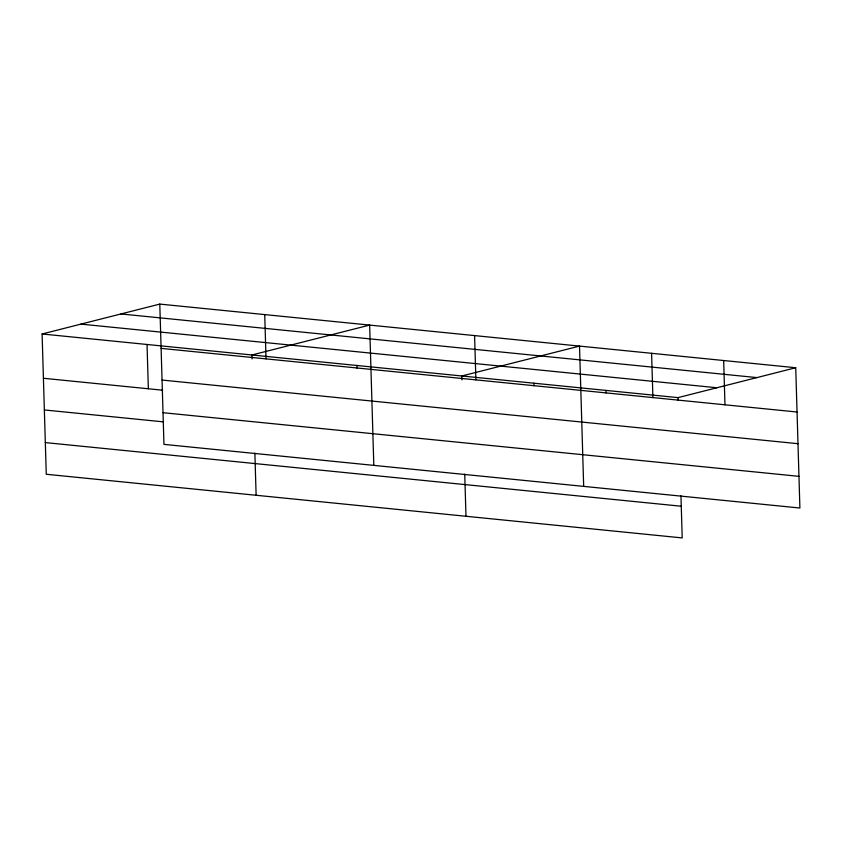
<?xml version="1.0" encoding="UTF-8"?>
<svg xmlns="http://www.w3.org/2000/svg" width="842" height="842" viewBox="0 0 842 842"><rect width="100%" height="100%" fill="white"/><g stroke="black" fill="none" stroke-linecap="round" stroke-linejoin="round"><path stroke-width="1.26" d="M680.957 495.78L682.209 537.912L46.268 474.267L42.1 333.979L159.791 304.088L795.732 367.733L799.9 508.021L163.958 444.376L159.791 304.088M42.1 333.979L678.042 397.624L795.732 367.733M120.953 313.95L756.895 377.595M80.937 324.117L716.879 387.752M161.106 348.377L797.048 412.012M162.043 380.058L797.995 443.692M43.416 378.268L162.59 390.193M163.011 412.696L798.963 476.34M44.352 409.949L163.537 421.874M45.321 442.587L681.273 506.231M723.667 360.513L724.973 404.802M678.042 397.624L678.126 400.224M651.592 353.303L652.908 397.592M605.966 390.404L606.051 393.014M583.674 486.381L579.517 346.094L461.826 375.985L461.942 379.889M533.902 383.194L533.975 385.804M474.583 335.59L475.898 379.879M464.742 474.151L465.984 516.272M373.816 465.384L369.649 325.086L251.958 354.977L252.074 358.892M356.892 365.481L356.966 368.091M264.725 314.592L266.04 358.871M254.873 453.143L256.126 495.275M147.034 344.483L148.35 388.772"/></g></svg>
